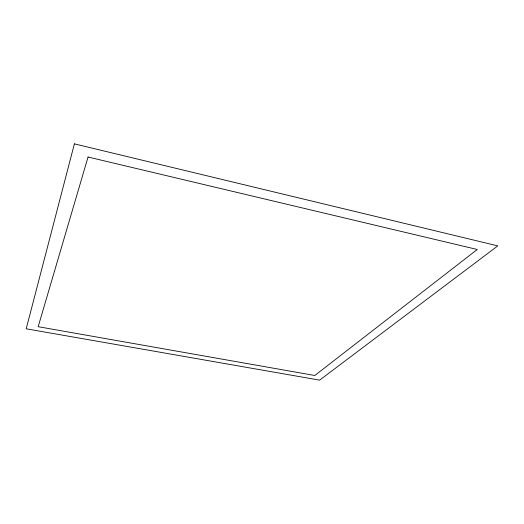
<?xml version="1.0" encoding="UTF-8"?>
<svg xmlns="http://www.w3.org/2000/svg" width="524" height="524" viewBox="0 0 524 524"><rect width="100%" height="100%" fill="white"/><g stroke="black" fill="none" stroke-linecap="round" stroke-linejoin="round"><path stroke-width="0.79" d="M74.395 143.858L26.2 328.803L319.627 380.142L497.8 245.88L74.395 143.858M88.058 157.023L38.167 326.694L314.8 375.492L477.266 249.489L88.058 157.023"/></g></svg>
